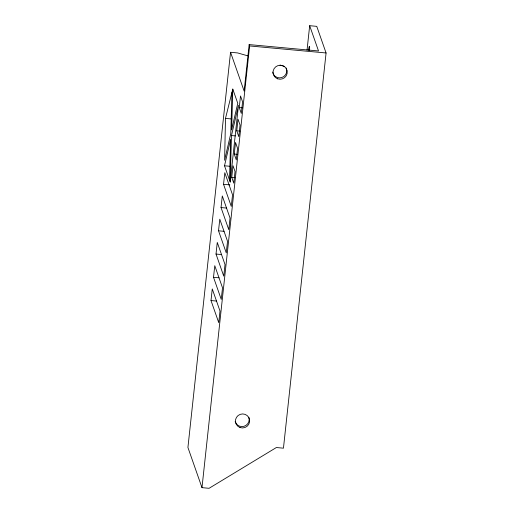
<?xml version="1.0" encoding="UTF-8"?>
<svg xmlns="http://www.w3.org/2000/svg" width="514" height="514" viewBox="0 0 514 514"><rect width="100%" height="100%" fill="white"/><g stroke="black" fill="none" stroke-linecap="round" stroke-linejoin="round"><path stroke-width="0.77" d="M232.784 89.07L231.647 129.817L237.77 103.308L232.784 89.07L225.485 118.4L224.624 160.246L230.799 133.512L231.936 92.462M229.501 180.041L230.638 139.243L224.509 165.784L230.195 182.033L238.47 105.312L231.493 135.548L230.195 182.033M247.645 55.808L237.629 52.929L230.548 52.28L187.925 447.482L201.989 487.651L209.069 488.3L276.371 447.527L283.452 448.182L326.075 52.974L316.752 26.349L309.672 25.7L307.038 50.128M211.003 300.549L212.263 288.926L220.005 311.041L218.752 322.663L211.003 300.549L216.51 301.056M213.516 277.303L214.768 265.68L222.511 287.789L221.258 299.418L213.516 277.303L219.022 277.811M216.021 254.057L217.274 242.428L225.016 264.543L223.763 276.166L216.021 254.057L221.528 254.558M218.527 230.805L219.78 219.182L227.529 241.297L226.276 252.92L218.527 230.805L224.033 231.313M221.033 207.56L222.292 195.937L230.034 218.052L228.781 229.674L221.033 207.56L226.539 208.067M223.545 184.314L224.798 172.691L232.54 194.8L231.287 206.429L223.545 184.314L229.835 184.892M231.743 177.311L232.996 165.688L235.046 171.554L233.793 183.177L231.743 177.311L234.885 177.6M234.249 154.065L235.502 142.442L237.558 148.308L236.305 159.931L234.249 154.065L237.391 154.354M236.755 130.819L238.008 119.197L240.064 125.063L238.811 136.685L236.755 130.819L239.903 131.109M239.261 107.567L240.513 95.945L242.569 101.817L241.317 113.44L239.261 107.567L242.409 107.856M309.672 25.7L318.526 50.97L249.155 44.596L244.137 91.094L230.548 52.28M201.989 487.651L249.631 45.952L249.155 44.596M249.631 45.952L326.075 52.974M225.485 118.4L231.775 118.978M231.493 135.548L235.425 135.908M224.509 165.784L230.015 166.292M280.001 65.111L284.627 66.441M308.484 50.327A7.19 0.61 -84.7 0 1 309.409 46.305A7.19 0.61 -84.7 0 1 309.569 50.552M286.189 67.957A7.132 6.99 -19.3 0 1 281.691 77.575A7.132 6.99 -19.3 0 1 272.651 72.056M248.802 417.233A7.132 6.99 -19.3 0 1 244.086 426.279A7.132 6.99 -19.3 0 1 235.161 421.364M239.987 427.513A7.132 6.99 -19.3 0 0 249.579 419.765A7.132 6.99 -19.3 0 0 238.072 415.55A7.132 6.99 -19.3 0 0 239.987 427.513M277.599 78.803A7.132 6.99 -19.3 0 0 287.185 71.06A7.132 6.99 -19.3 0 0 275.684 66.846A7.132 6.99 -19.3 0 0 277.599 78.803"/></g></svg>
